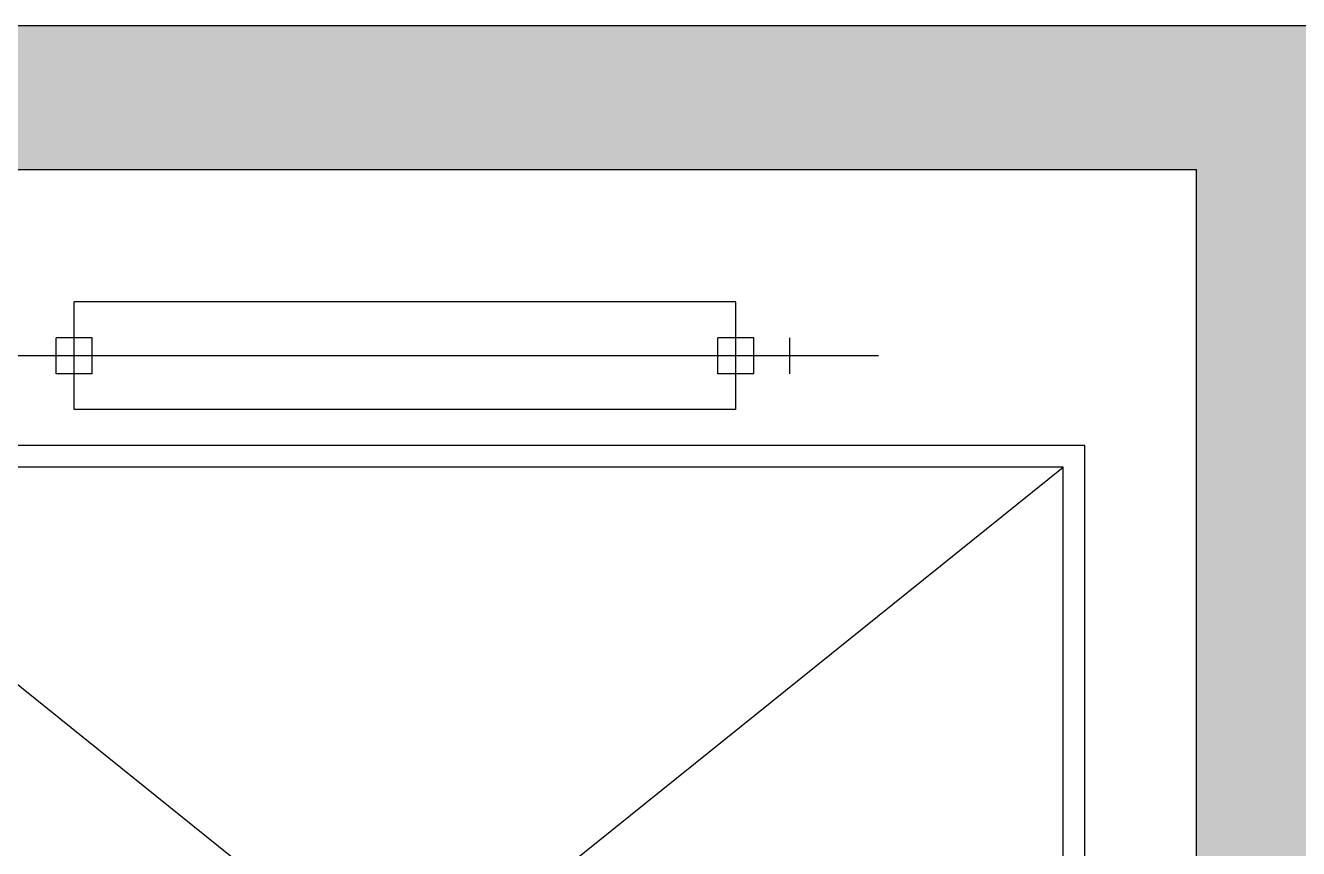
# Model space of a CAD drawing. Extents: x 11477420 to 23072185, y -28506554 to -14238804.
# Drawn here: x 11564871 to 11566640, y -14244578 to -14243434 of the extents above; entities that cross this region are included whole.
import ezdxf

# ---------------------------------------------------------------- set-up
doc = ezdxf.new("R2010")
doc.units = 0
doc.header["$LTSCALE"] = 50
doc.header["$MEASUREMENT"] = 0
doc.layers.get('0').update_dxf_attribs({"linetype": 'CONTINUOUS'})
for name, color, linetype in [('2CONTINUOUS', 2, 'CONTINUOUS'), ('8.패턴선', 8, 'CONTINUOUS'), ('ELEV', 7, 'CONTINUOUS')]:
    doc.layers.add(name, color=color, linetype=linetype)

# ---------------------------------------------------------------- blocks, each defined once
blk = doc.blocks.new('flooor')
at = {"layer": '8.패턴선', "ltscale": 30}
h = blk.add_hatch(color=256, dxfattribs=at)
h.dxf.hatch_style = 1
h.paths.add_polyline_path([(11507656.8, -14172891.8), (11491856.8, -14172891.8), (11491856.8, -14188496.8), (11492056.8, -14188496.8), (11492056.8, -14187881.8), (11492216.8, -14187881.8), (11492216.8, -14187096.8), (11492056.8, -14187096.8), (11492056.8, -14177741.8), (11494956.8, -14177741.8), (11494956.8, -14177541.8), (11492056.8, -14177541.8), (11492056.8, -14173091.8), (11494756.8, -14173091.8), (11494756.8, -14176541.8), (11494956.8, -14176541.8), (11494956.8, -14173091.8), (11500056.8, -14173091.8), (11500056.8, -14176141.8), (11500256.8, -14176141.8), (11500256.8, -14173091.8), (11503456.8, -14173091.8), (11503456.8, -14176141.8), (11503656.8, -14176141.8), (11503656.8, -14175391.8), (11504256.8, -14175391.8), (11504256.8, -14175302.3), (11504246.8, -14175302.3), (11504246.8, -14175262.3), (11504256.8, -14175191.8), (11503656.8, -14175191.8), (11503656.8, -14173091.8), (11505856.8, -14173091.8), (11505856.8, -14175191.8), (11505256.8, -14175191.8), (11505256.8, -14175262.3), (11505266.8, -14175262.3), (11505266.8, -14175316.8), (11505256.8, -14175316.8), (11505256.8, -14175391.8), (11506056.8, -14175391.8), (11506056.8, -14174691.8), (11509204.8, -14174691.8), (11509204.8, -14174491.8), (11506056.8, -14174491.8), (11506056.8, -14173091.8), (11507656.8, -14173091.8)])
h.paths.add_polyline_path([(11499856.8, -14177741.8), (11504356.8, -14177741.8), (11504356.8, -14177541.8), (11499106.8, -14177541.8), (11499106.8, -14177566.8), (11499106.8, -14177716.8), (11499106.8, -14177741.8), (11499106.8, -14177991.8), (11499856.8, -14177991.8)], flags=17)
h.paths.add_polyline_path([(11506056.8, -14177541.8), (11505856.8, -14177541.8), (11505356.8, -14177541.8), (11505356.8, -14177741.8), (11505356.8, -14177941.8), (11506056.8, -14177941.8)], flags=17)
h.paths.add_polyline_path([(11512534.8, -14172891.8), (11511656.8, -14172891.8), (11511656.8, -14173091.8), (11511656.8, -14173691.8), (11512334.8, -14173691.8), (11512334.8, -14174491.8), (11511854.8, -14174491.8), (11511854.8, -14174691.8), (11512334.8, -14174691.8), (11512334.8, -14174791.8), (11512534.8, -14174791.8)])
h.paths.add_polyline_path([(11512534.8, -14175641.8), (11512384.8, -14175641.8), (11512334.8, -14175641.8), (11512334.8, -14176391.8), (11512534.8, -14176391.8)])
h.paths.add_polyline_path([(11512534.8, -14176941.8), (11512384.8, -14176941.8), (11512334.8, -14176941.8), (11512334.8, -14177100.8), (11511772.8, -14177100.8), (11511772.8, -14177941.8), (11512334.8, -14177941.8), (11512334.8, -14178041.8), (11512534.8, -14178041.8)])
h.paths.add_polyline_path([(11512534.8, -14179271.8), (11512384.8, -14179271.8), (11512334.8, -14179271.8), (11512334.8, -14179836.8), (11512534.8, -14179836.8)])
h.paths.add_polyline_path([(11512256.8, -14184446.8), (11511656.8, -14184446.8), (11511656.8, -14185146.8), (11512256.8, -14185146.8)])
h.paths.add_polyline_path([(11507213.8, -14187066.8), (11506733.8, -14187066.8), (11506733.8, -14187846.8), (11507213.8, -14187846.8)], flags=17)
h.paths.add_polyline_path([(11499706.8, -14186781.8), (11499221.8, -14186781.8), (11499221.8, -14187556.8), (11499706.8, -14187556.8)], flags=17)
at = {"layer": '2CONTINUOUS', "ltscale": 30}
for p, q in [((11491856.8, -14172891.8), (11507656.8, -14172891.8)), ((11503656.8, -14173091.8), (11505856.8, -14173091.8)), ((11505856.8, -14175191.8), (11505856.8, -14173091.8))]:
    blk.add_line(p, q, dxfattribs=at)
at = {"layer": 'ELEV'}
for p, q in [((11505216.8, -14173275.7), (11504296.8, -14173275.7)), ((11504296.8, -14173425.7), (11504296.8, -14173275.7)), ((11505216.8, -14173425.7), (11505216.8, -14173275.7)), ((11504321.8, -14173325.7), (11504271.8, -14173325.7)), ((11504271.8, -14173375.7), (11504271.8, -14173325.7)), ((11504321.8, -14173375.7), (11504321.8, -14173325.7)), ((11505241.8, -14173325.7), (11505191.8, -14173325.7)), ((11505191.8, -14173375.7), (11505191.8, -14173325.7)), ((11505241.8, -14173375.7), (11505241.8, -14173325.7)), ((11505291.8, -14173375.7), (11505291.8, -14173325.7)), ((11505414.8, -14173350.7), (11504088.5, -14173350.7)), ((11504321.8, -14173375.7), (11504271.8, -14173375.7)), ((11505241.8, -14173375.7), (11505191.8, -14173375.7)), ((11505216.8, -14173425.7), (11504296.8, -14173425.7)), ((11505701.8, -14173475.7), (11503811.8, -14173475.7)), ((11505701.8, -14175175.7), (11505701.8, -14173475.7)), ((11503841.8, -14174975.7), (11505671.8, -14173505.7)), ((11505671.8, -14174975.7), (11503841.8, -14173505.7)), ((11505671.8, -14173505.7), (11503841.8, -14173505.7)), ((11505671.8, -14174975.7), (11505671.8, -14173505.7))]:
    blk.add_line(p, q, dxfattribs=at)

msp = doc.modelspace()

# ---------------------------------------------------------------- block references
msp.add_blockref('flooor', (60641.3, -70542.6))

doc.saveas('drawing.dxf')
